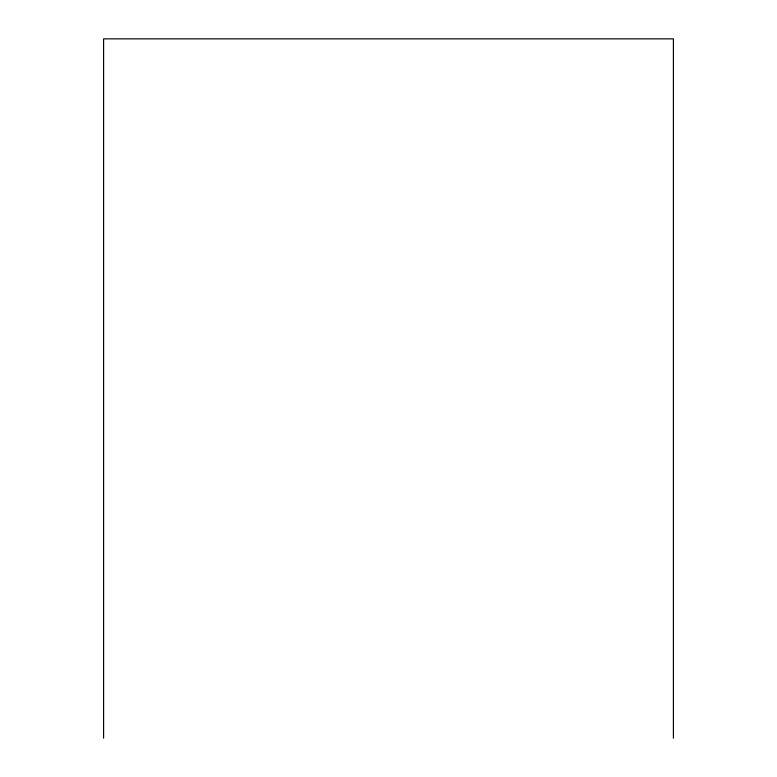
<?xml version="1.0" encoding="UTF-8"?>
<svg xmlns="http://www.w3.org/2000/svg" width="777" height="777" viewBox="0 0 777 777"><rect width="100%" height="100%" fill="white"/><g stroke="black" fill="none" stroke-linecap="round" stroke-linejoin="round"><path stroke-width="1.17" d="M673.406 738.15L673.406 38.85L103.594 38.85L103.594 738.15"/></g></svg>
